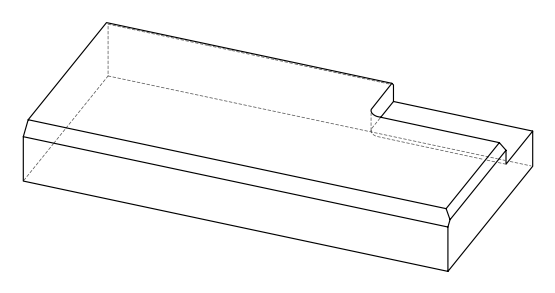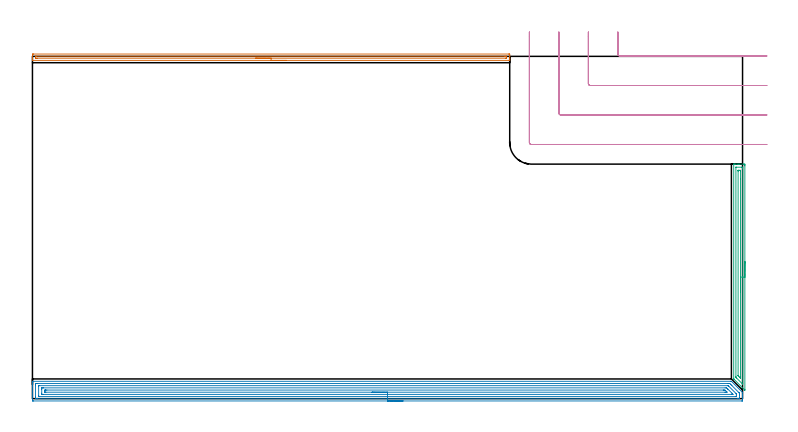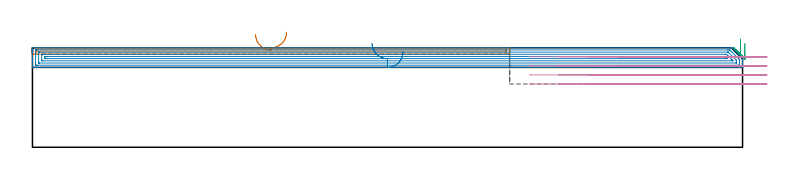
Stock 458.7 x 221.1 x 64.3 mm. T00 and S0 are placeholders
(PLAN: 4 operations, 1 tool changes, 33.1 min)
(1 AREA_MILL | FG_CHAMFER_SURFACE | UGT0205_001 | 5.09 min | 2618 mm3)
(2 AREA_MILL_1 | FG_CHAMFER_SURFACE_1 | UGT0205_001 | 18.5 min | 36994 mm3)
(3 AREA_MILL_2 | FG_CHAMFER_SURFACE_2 | UGT0205_001 | 3.62 min | 3783 mm3)
(4 MILL_CORNER_NOTCH_RECTANGULAR | CORNER_NOTCH_RECTANGULAR | UGT0201_109 | Follow Part, ap 6.35, ae 75% | 5.86 min | 243857 mm3)
(TOOL UGT0205_001 | Chamfer Mill 20 x 3 x 45 deg. | D20 FL50 Z2)
(TOOL UGT0201_109 | End Mill 25.4 mm | D25.4 FL25 Z2)
(OP 1 AREA_MILL)
G17 G21 G94 G90
T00 M6
G54
G17 G0 G90 X164.15 Y218.5 S1061 M3
G43 Z74.3 H0
G94 G1 X164.112 Z73.428 F250.
X163.998 Z72.563
X163.809 Z71.712
X163.547 Z70.88
X163.213 Z70.074
X162.81 Z69.3
X162.342 Z68.564
X161.81 Z67.872
X161.221 Z67.229
X160.578 Z66.639
X159.886 Z66.108
X159.15 Z65.64
X158.376 Z65.237
X157.57 Z64.903
X156.738 Z64.641
X155.886 Z64.452
X155.022 Z64.338
X154.15 Z64.3
X0.162
X0.01 Y218.503 Z64.288
X0.002 Y218.61 Z64.182
X0. Y218.724 Z64.075
Y219.045 Z63.754
Y219.679 Z63.116
Y221.738 Z61.059
X0.004 Y222.292 Z60.502
X0.01 Y222.593 Z60.203
X0.296 Y222.598 Z60.2
X0.609 Y222.6
X307.691
X308.004 Y222.598
X308.29 Y222.593 Z60.203
X308.3 Y222.292 Z60.502
Y220.867 Z61.93
Y219.679 Z63.116
Y219.045 Z63.754
Y218.724 Z64.076
X308.298 Y218.61 Z64.182
X308.29 Y218.503 Z64.288
X308.138 Y218.5 Z64.3
X154.15
Y219.914 Z62.886
X3.045
X2.394 Y219.916 Z62.884
X2.149 Y219.918 Z62.882
X2.047 Y219.921 Z62.879
X2.009 Y219.927 Z62.873
X2.007 Y219.948 Z62.852
X2.002 Y220.061 Z62.739
X2.001 Y220.55 Z62.25
Y220.934 Z61.866
X2.005 Y221.063 Z61.737
X2.01 Y221.164 Z61.636
X2.015 Y221.18 Z61.62
X2.029 Y221.182 Z61.618
X2.068 Y221.183 Z61.617
X2.394 Y221.185 Z61.615
X2.635 Y221.186 Z61.614
X305.255
X305.906 Y221.185 Z61.615
X306.151 Y221.182 Z61.618
X306.253 Y221.179 Z61.621
X306.291 Y221.173 Z61.627
X306.293 Y221.152 Z61.648
X306.298 Y221.039 Z61.761
X306.299 Y220.55 Z62.25
Y220.166 Z62.634
X306.295 Y220.037 Z62.763
X306.29 Y219.936 Z62.864
X306.285 Y219.92 Z62.88
X306.271 Y219.919 Z62.881
X306.232 Y219.917 Z62.883
X305.906 Y219.915 Z62.885
X305.665 Y219.914 Z62.886
X154.15
X153.278 Z62.924
X152.414 Z63.038
X151.562 Z63.226
X150.73 Z63.489
X149.924 Z63.823
X149.15 Z64.225
X148.414 Z64.694
X147.722 Z65.225
X147.079 Z65.815
X146.49 Z66.458
X145.958 Z67.15
X145.49 Z67.886
X145.087 Z68.66
X144.753 Z69.466
X144.491 Z70.298
X144.302 Z71.149
X144.188 Z72.014
X144.15 Z72.886
G0 Z74.3
M5
M2
(OP 2 AREA_MILL_1)
G17 G21 G94 G90
T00 M6
G54
G17 G0 G90 X239.35 Y-1.5 S1061 M3
G43 Z74.3 H0
Z61.6
G94 G1 X239.312 Z60.728 F250.
X239.198 Z59.864
X239.009 Z59.012
X238.747 Z58.18
X238.413 Z57.374
X238.01 Z56.6
X237.542 Z55.864
X237.01 Z55.172
X236.421 Z54.529
X235.778 Z53.94
X235.086 Z53.408
X234.35 Z52.94
X233.576 Z52.537
X232.77 Z52.203
X231.938 Z51.941
X231.087 Z51.752
X230.222 Z51.638
X229.35 Z51.6
X0.62
X0.292 Y-1.496 Z51.602
X0.01 Y-1.492 Z51.606
X0. Y-1.206 Z51.892
Y7.964 Z61.058
Y9.399 Z62.495
Y9.743 Z62.838
Y10.433 Z63.532
Y10.761 Z63.861
X0.008 Y11.155 Z64.246
X0.01 Y11.197 Z64.288
X0.173 Y11.2 Z64.3
X450.932
X451.506 Y11.201 Z64.282
X451.614 Y11.086 Z64.184
X451.623 Y11.078 Z64.177
X458.546 Y4.155 Z57.254
X458.676 Y4.021 Z57.119
X458.695 Y3.994 Z57.091
X458.698 Y3.96 Z57.058
X458.7 Y3.924 Z57.023
Y2.281 Z55.377
Y1.736 Z54.832
Y1.391 Z54.488
Y0.846 Z53.941
Y0.229 Z53.324
Y-0.043 Z53.052
Y-0.661 Z52.435
X458.698 Y-0.933 Z52.163
X458.692 Y-1.491 Z51.605
X458.643 Y-1.493 Z51.604
X458.08 Y-1.5 Z51.6
X229.35
Y-0.086 Z53.014
X3.3
X2.447 Y-0.083 Z53.017
X2.407 Y-0.081 Z53.019
X2.01 Y-0.043 Z53.057
X2.003 Y0.359 Z53.459
X2.001 Y0.846 Z53.946
X2. Y1.251 Z54.351
X2.001 Y8.854 Z61.954
X2.002 Y9.256 Z62.356
X2.01 Y9.743 Z62.843
X2.369 Y9.781 Z62.881
X2.407 Y9.783 Z62.883
X3.258 Y9.786 Z62.886
X449.103
X449.999 Y9.783 Z62.883
X450.039 Y9.781 Z62.881
X450.495 Y9.743 Z62.843
X450.932 Y9.315 Z62.415
X451.396 Y8.854 Z61.954
X451.826 Y8.425 Z61.525
X456.293 Y3.957 Z57.057
X456.512 Y3.735 Z56.835
X456.62 Y3.623 Z56.723
X456.671 Y3.568 Z56.668
X456.69 Y3.515 Z56.615
X456.697 Y3.113 Z56.213
X456.699 Y2.626 Z55.726
X456.7 Y2.221 Z55.321
X456.698 Y0.444 Z53.544
X456.69 Y-0.043 Z53.057
X456.331 Y-0.081 Z53.019
X456.293 Y-0.083 Z53.017
X455.442 Y-0.086 Z53.014
X229.35
Y1.329 Z54.429
X4.603
X4.194 Y1.331 Z54.431
X4.058 Y1.333 Z54.433
X4.017 Y1.335 Z54.435
X4.01 Y1.415 Z54.515
X4.005 Y1.543 Z54.643
X4.001 Y1.736 Z54.836
X4. Y1.929 Z55.029
X4.001 Y8.156 Z61.256
X4.009 Y8.349 Z61.449
X4.011 Y8.366 Z61.466
X4.016 Y8.368 Z61.468
X4.04 Y8.37 Z61.47
X4.091 Y8.371 Z61.471
X4.194
X449.145
X449.282 Y8.37 Z61.47
X449.39 Y8.367 Z61.467
X449.421 Y8.365 Z61.465
X449.442 Y8.348 Z61.448
X449.488 Y8.307 Z61.407
X449.836 Y7.964 Z61.064
X454.506 Y3.293 Z56.393
X454.667 Y3.124 Z56.224
X454.685 Y3.104 Z56.204
X454.691 Y3.049 Z56.149
X454.696 Y2.947 Z56.047
X454.699 Y2.819 Z55.919
X454.7 Y2.626 Z55.726
X454.699 Y1.544 Z54.644
X454.691 Y1.351 Z54.451
X454.689 Y1.334 Z54.434
X454.684 Y1.332 Z54.432
X454.66 Y1.33 Z54.43
X454.609 Y1.329 Z54.429
X454.506
X229.35
Y2.743 Z55.843
X6.756
X6.076 Y2.75 Z55.85
X6.01 Y2.761 Z55.861
X6.005 Y2.861 Z55.961
X6.002 Y3.073 Z56.173
X6. Y3.496 Z56.596
Y6.165 Z59.265
X6.002 Y6.62 Z59.72
X6.005 Y6.837 Z59.937
X6.01 Y6.94 Z60.04
X6.105 Y6.951 Z60.051
X6.874 Y6.957 Z60.057
X6.992
X447.476
X448.252 Y6.953 Z60.053
X448.376 Y6.95 Z60.05
X449.145 Y6.206 Z59.306
X449.167 Y6.185 Z59.285
X451.826 Y3.526 Z56.626
X452.595 Y2.75 Z55.85
X451.826 Y2.743 Z55.843
X451.708
X229.35
Y4.157 Z57.257
X8.661
X8.014 Y4.159 Z57.259
X8.012 Y4.162 Z57.262
X8.004 Y4.17 Z57.27
X8.002 Y4.405 Z57.505
X8. Y5.063 Z58.163
X8.003 Y5.295 Z58.395
X8.007 Y5.459 Z58.559
X8.01 Y5.535 Z58.635
X8.163 Y5.538 Z58.638
X8.413 Y5.542 Z58.642
X8.661 Y5.543 Z58.643
X9.305
X446.216
X446.465 Y5.542 Z58.642
X447.116 Y5.536 Z58.636
X447.358 Y5.531 Z58.631
X447.6 Y5.295 Z58.395
X448.252 Y4.648 Z57.748
X448.492 Y4.405 Z57.505
X448.721 Y4.169 Z57.269
X448.496 Y4.162 Z57.262
X448.252 Y4.16 Z57.26
X447.608 Y4.157 Z57.257
X447.358
X229.35
X228.478 Z57.295
X227.614 Z57.409
X226.762 Z57.598
X225.93 Z57.86
X225.124 Z58.194
X224.35 Z58.597
X223.614 Z59.065
X222.922 Z59.596
X222.279 Z60.186
X221.69 Z60.829
X221.159 Z61.521
X220.69 Z62.257
X220.287 Z63.031
X219.953 Z63.837
X219.691 Z64.669
X219.502 Z65.52
X219.388 Z66.385
X219.35 Z67.257
G0 Z74.3
M5
M2
(OP 3 AREA_MILL_2)
G17 G21 G94 G90
T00 M6
G54
G17 G0 G90 X460.2 Y88.5 S1061 M3
G43 Z74.3 H0
Z67.1
G94 G1 Y88.462 Z66.228 F250.
Y88.348 Z65.364
Y88.159 Z64.512
Y87.897 Z63.68
Y87.563 Z62.874
Y87.16 Z62.1
Y86.691 Z61.364
Y86.16 Z60.672
Y85.571 Z60.029
Y84.928 Z59.44
Y84.236 Z58.909
Y83.5 Z58.44
Y82.726 Z58.037
Y81.92 Z57.703
Y81.088 Z57.441
Y80.236 Z57.252
Y79.372 Z57.138
Y78.5 Z57.1
X460.199 Y5.674 Z57.101
Y5.645
X460.192 Y5.519 Z57.105
X460.14 Y5.566 Z57.158
X460.026 Y5.674 Z57.273
X453.208 Y12.491 Z64.091
X453.018 Y12.685 Z64.275
X453.004 Y12.705 Z64.289
X453. Y12.822 Z64.3
Y151.326
X453.003 Y151.492 Z64.288
X453.023 Y151.5 Z64.268
X453.392 Z63.908
X453.697 Z63.603
X454.387 Z62.908
X455.618 Z61.679
X456.157 Z61.137
X456.773 Z60.523
X459.428 Z57.869
X459.698 Y151.497 Z57.599
X460.192 Y151.491 Z57.106
X460.194 Y151.38 Z57.104
X460.198 Y150.879 Z57.102
X460.2 Y150.372 Z57.1
Y78.5
X458.786 Z58.514
X458.785 Y9.695 Z58.515
X458.782 Y9.503 Z58.518
X458.779 Y9.409 Z58.521
X458.776 Y9.385 Z58.524
X458.748 Y9.41 Z58.552
X458.667 Y9.487 Z58.633
X458.455 Y9.695 Z58.845
X454.881 Y13.27 Z62.419
X454.483 Y13.676 Z62.817
X454.431 Y13.73 Z62.869
X454.421 Y13.76 Z62.879
X454.418 Y13.811 Z62.882
X454.416 Y13.919 Z62.884
X454.414 Y14.136 Z62.886
X454.415 Y149.308 Z62.885
X454.416 Y149.417 Z62.884
X454.419 Y149.47 Z62.881
X454.42 Y149.488 Z62.88
X454.464 Y149.49 Z62.836
X454.87 Y149.498 Z62.43
X457.928 Y149.5 Z59.372
X458.41 Y149.499 Z58.89
X458.658 Y149.493 Z58.642
X458.77 Y149.49 Z58.53
X458.785 Y149.12 Z58.515
Y149.092
X458.786 Y78.5 Z58.514
X457.372 Z59.928
X457.371 Y14.163 Z59.929
X457.37 Y13.832 Z59.93
X457.366 Y13.27 Z59.934
X457.365 Y13.253 Z59.935
X457.338 Y13.27 Z59.962
X457.043 Y13.559 Z60.257
X456.436 Y14.163 Z60.864
X456.157 Y14.444 Z61.143
X455.855 Y14.754 Z61.445
X455.839 Y14.772 Z61.461
X455.835 Y14.8 Z61.465
X455.831 Y14.858 Z61.469
X455.829 Y14.946 Z61.471
Y15.057
Y146.743
X455.831 Y147.305 Z61.469
X455.834 Y147.47 Z61.466
X455.835 Y147.484 Z61.465
X455.849 Y147.49 Z61.451
X455.9 Y147.495 Z61.4
X455.965 Y147.499 Z61.335
X456.157 Y147.5 Z61.143
X456.849 Z60.451
X457.043 Y147.498 Z60.257
X457.236 Y147.494 Z60.064
X457.359 Y147.49 Z59.941
X457.365 Y147.414 Z59.935
X457.367 Y147.305 Z59.933
X457.371 Y146.974 Z59.929
X457.372 Y141.855 Z59.928
Y78.5
Y77.628 Z59.967
Y76.763 Z60.08
Y75.912 Z60.269
Y75.08 Z60.532
Y74.274 Z60.865
Y73.5 Z61.268
Y72.764 Z61.737
Y72.072 Z62.268
Y71.429 Z62.857
Y70.84 Z63.501
Y70.308 Z64.193
Y69.84 Z64.928
Y69.437 Z65.702
Y69.103 Z66.508
Y68.841 Z67.34
Y68.652 Z68.192
Y68.538 Z69.057
Y68.5 Z69.928
G0 Z74.3
M5
M2
(OP 4 MILL_CORNER_NOTCH_RECTANGULAR)
G17 G21 G94 G90
T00 M6
G54
G17 G0 G90 X378.15 Y236.8 S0 M3
G43 Z74.3 H0
Z58.45
G94 G1 Y233.8 F250.
Y222.613 F500.
G3 X379.413 Y221.35 R1.27
G1 X471.398
X474.398 F250.
G0 Z74.3
X359.1 Y236.8
Z58.45
G1 Y233.8
Y203.564 F500.
G3 X360.364 Y202.3 R1.27
G1 X471.4
X474.4 F250.
G0 Z74.3
X340.05 Y236.8
Z58.45
G1 Y233.8
Y184.514 F500.
G3 X341.314 Y183.25 R1.27
G1 X471.4
X474.4 F250.
G0 Z74.3
X321. Y236.8
Z58.45
G1 Y233.8
Y165.464 F500.
G3 X322.264 Y164.2 R1.27
G1 X471.4
X474.4 F250.
G0 Z74.3
X378.15 Y236.8
Z52.6
G1 Y233.8
Y222.613 F500.
G3 X379.413 Y221.35 R1.27
G1 X471.398
X474.398 F250.
G0 Z74.3
X359.1 Y236.8
Z52.6
G1 Y233.8
Y203.564 F500.
G3 X360.364 Y202.3 R1.27
G1 X471.4
X474.4 F250.
G0 Z74.3
X340.05 Y236.8
Z52.6
G1 Y233.8
Y184.514 F500.
G3 X341.314 Y183.25 R1.27
G1 X471.4
X474.4 F250.
G0 Z74.3
X321. Y236.8
Z52.6
G1 Y233.8
Y165.464 F500.
G3 X322.264 Y164.2 R1.27
G1 X471.4
X474.4 F250.
G0 Z74.3
X378.15 Y236.8
Z46.75
G1 Y233.8
Y222.613 F500.
G3 X379.413 Y221.35 R1.27
G1 X471.398
X474.398 F250.
G0 Z74.3
X359.1 Y236.8
Z46.75
G1 Y233.8
Y203.564 F500.
G3 X360.364 Y202.3 R1.27
G1 X471.4
X474.4 F250.
G0 Z74.3
X340.05 Y236.8
Z46.75
G1 Y233.8
Y184.514 F500.
G3 X341.314 Y183.25 R1.27
G1 X471.4
X474.4 F250.
G0 Z74.3
X321. Y236.8
Z46.75
G1 Y233.8
Y165.464 F500.
G3 X322.264 Y164.2 R1.27
G1 X471.4
X474.4 F250.
G0 Z74.3
X378.15 Y236.8
Z40.9
G1 Y233.8
Y222.613 F500.
G3 X379.413 Y221.35 R1.27
G1 X471.398
X474.398 F250.
G0 Z74.3
X359.1 Y236.8
Z40.9
G1 Y233.8
Y203.564 F500.
G3 X360.364 Y202.3 R1.27
G1 X471.4
X474.4 F250.
G0 Z74.3
X340.05 Y236.8
Z40.9
G1 Y233.8
Y184.514 F500.
G3 X341.314 Y183.25 R1.27
G1 X471.4
X474.4 F250.
G0 Z74.3
X321. Y236.8
Z40.9
G1 Y233.8
Y165.464 F500.
G3 X322.264 Y164.2 R1.27
G1 X471.4
X474.4 F250.
G0 Z74.3
M5
M2
